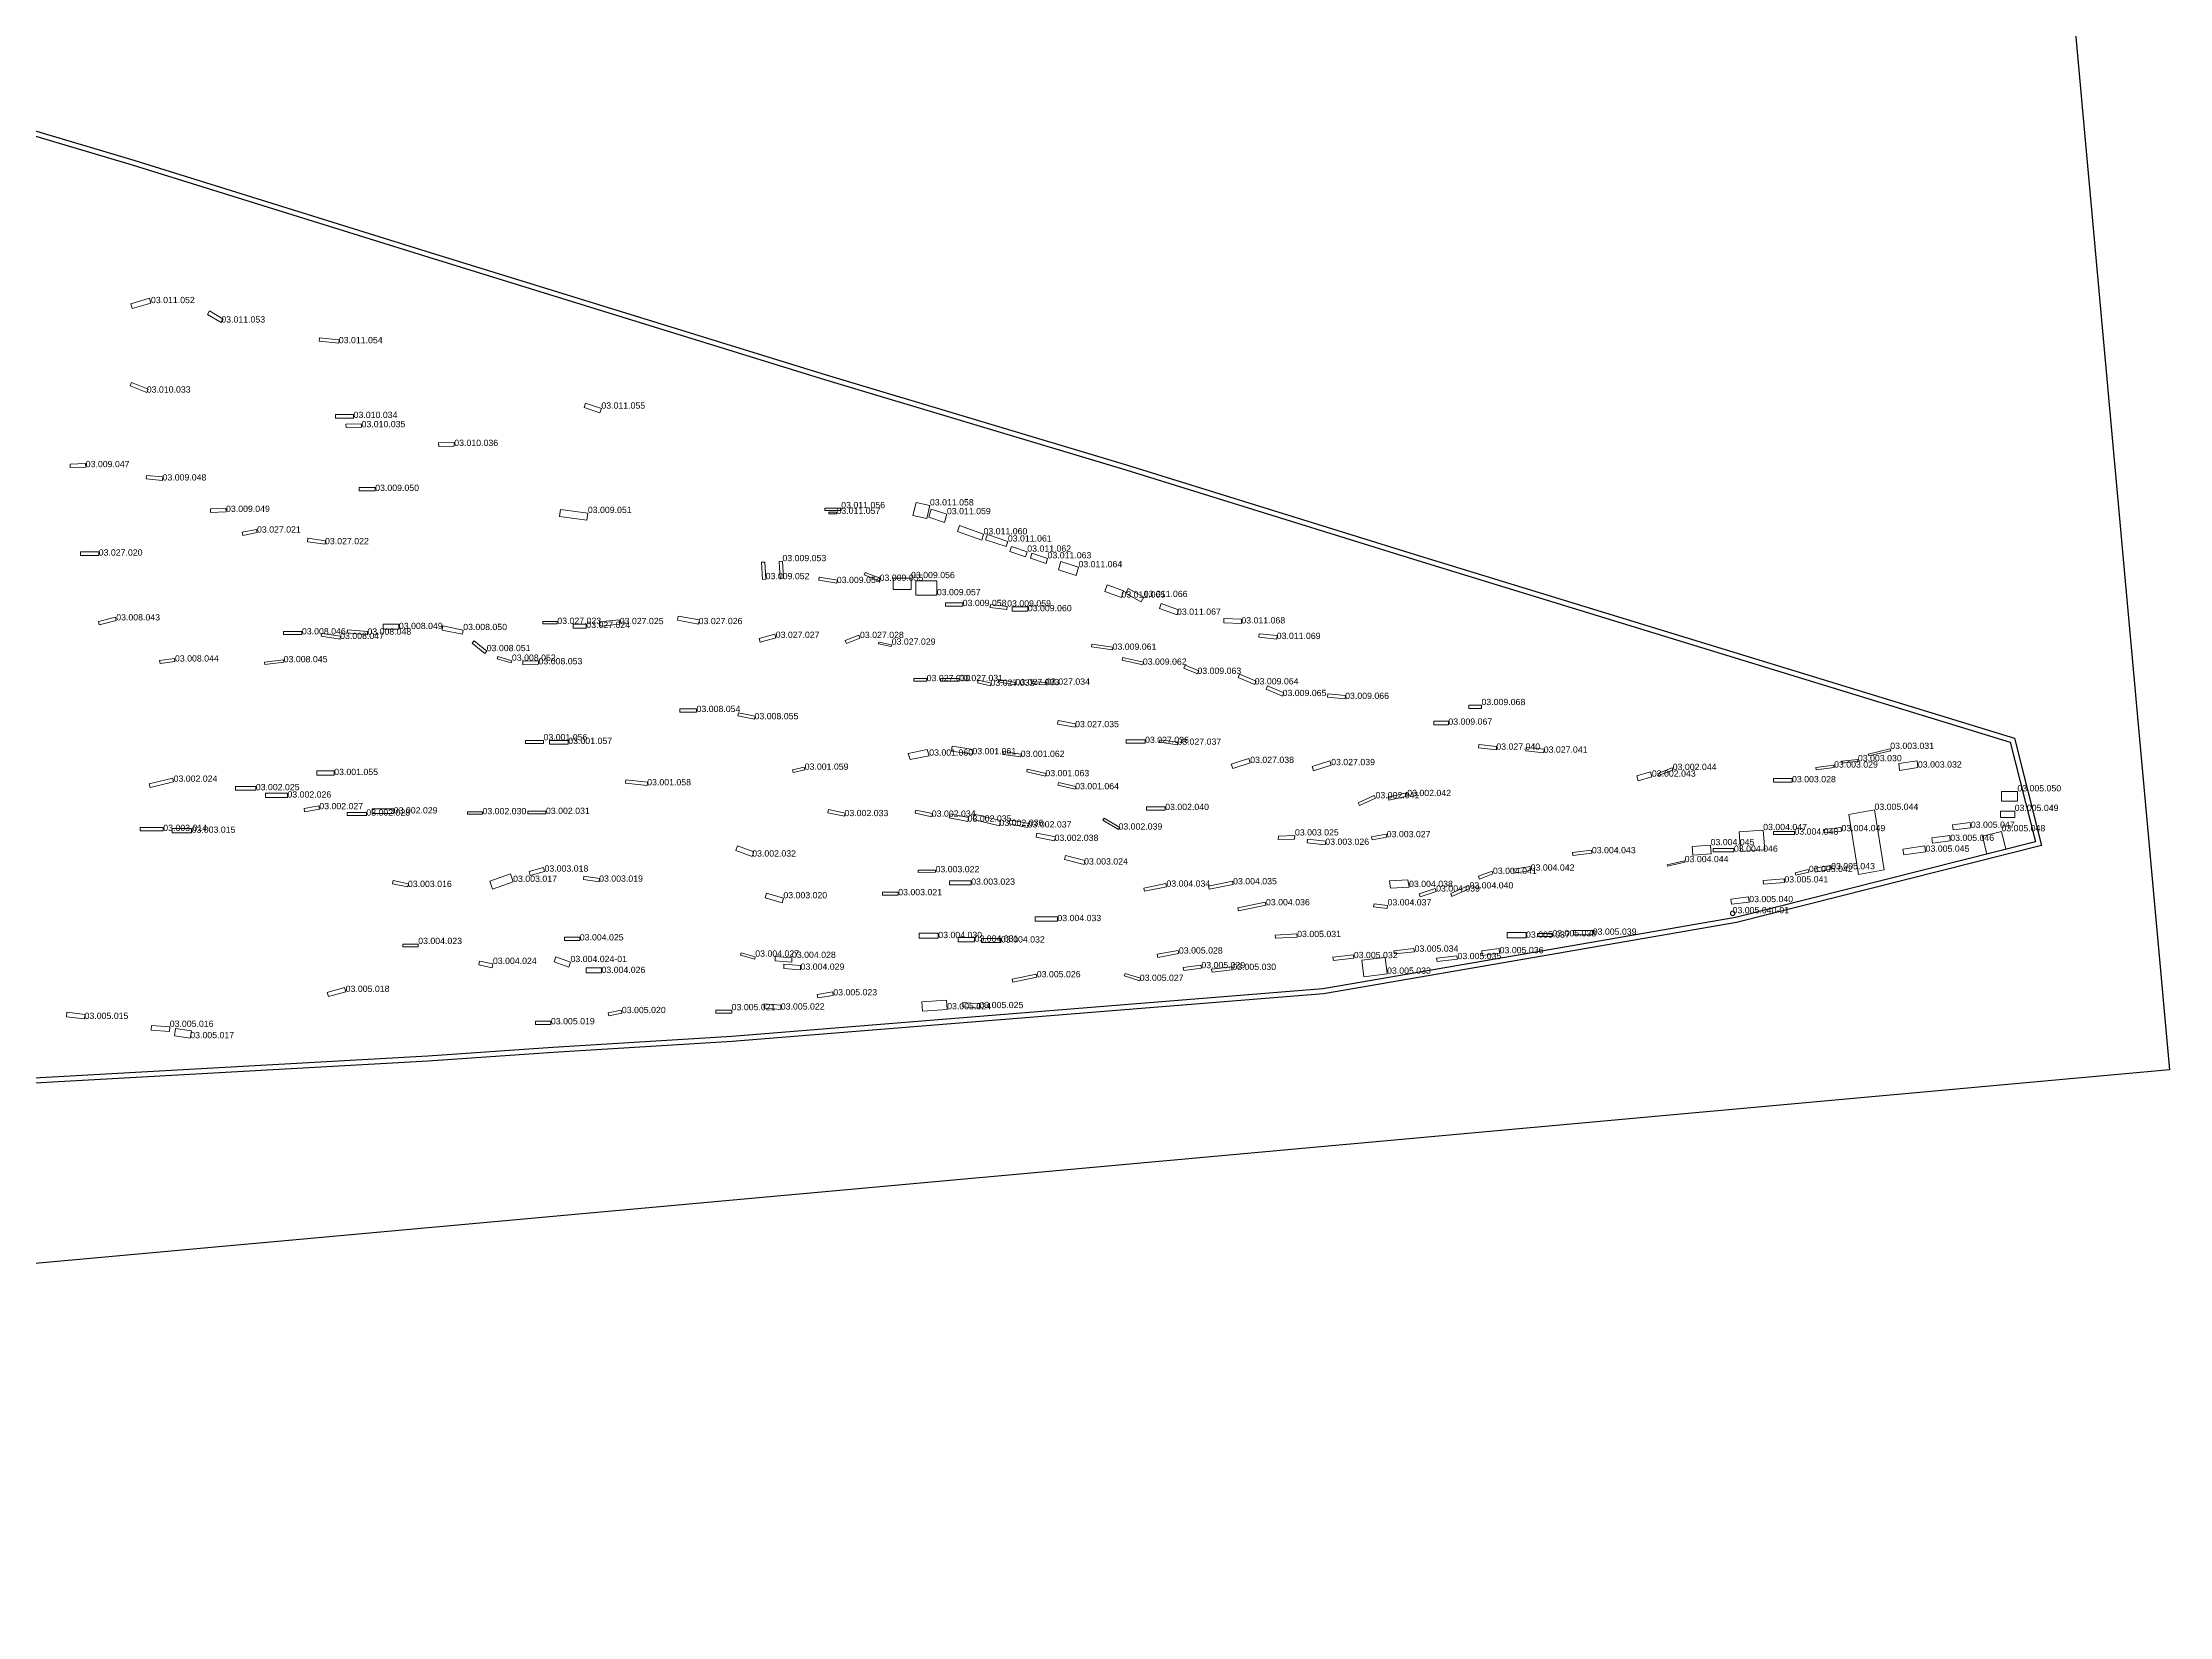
# Model space of a CAD drawing. Header units: millimetres. Extents: x -79 to 120, y 116 to 211.
# Drawn here: x 52.1 to 120, y 117.4 to 167.6 of the extents above; entities that cross this region are included whole.
import ezdxf

# ---------------------------------------------------------------- set-up
doc = ezdxf.new("R2010")
doc.units = ezdxf.units.MM
for name, color, linetype, lineweight in [('Neue Steine', 10, 'Continuous', 5), ('Neue Steine Fragmente', 10, 'Continuous', 5), ('Zeichnung Grabsteine', 250, 'Continuous', 5)]:
    doc.layers.add(name, color=color, linetype=linetype, lineweight=lineweight)
for name, color, linetype in [('Rahmen', 3, 'Continuous'), ('Zeichnung Flaeche', 1, 'Continuous'), ('Zeichnung Grabsteine Text', 250, 'Continuous'), ('Zeichnung Grabsteine Text ausgeblendet', 7, 'Continuous'), ('Zeichnung Lageplan', 250, 'Continuous')]:
    doc.layers.add(name, color=color, linetype=linetype)
doc.styles.add('Grabsteine', font='arial.ttf', dxfattribs={"height": 0.1})

msp = doc.modelspace()

# ---------------------------------------------------------------- linework, layer by layer
at = {"layer": 'Neue Steine'}
for points in [[(61.825, 155.47), (61.825, 155.47), (62.321, 155.483), (62.324, 155.371), (62.324, 155.371), (61.828, 155.357), (61.828, 155.357), (61.828, 155.357)], [(64.783, 154.87), (64.783, 154.87), (65.28, 154.883), (65.283, 154.771), (65.283, 154.771), (64.786, 154.756), (64.786, 154.756), (64.786, 154.756)], [(53.022, 154.195), (53.022, 154.195), (53.518, 154.208), (53.521, 154.096), (53.521, 154.096), (53.025, 154.082), (53.025, 154.082), (53.025, 154.082)], [(57.499, 152.768), (57.499, 152.768), (57.995, 152.78), (57.999, 152.669), (57.999, 152.669), (57.502, 152.654), (57.502, 152.654), (57.502, 152.654)], [(77.24, 152.657), (77.481, 152.657), (77.481, 152.604), (77.24, 152.604)], [(75.22, 150.521), (75.191, 151.066), (75.09, 151.061), (75.119, 150.516)], [(75.785, 150.552), (75.755, 151.096), (75.654, 151.091), (75.684, 150.546)], [(90.97, 148.779), (91.54, 148.722), (91.53, 148.613), (90.961, 148.671)], [(67.472, 147.905), (67.472, 147.905), (67.969, 147.918), (67.972, 147.806), (67.972, 147.806), (67.475, 147.791), (67.475, 147.791), (67.475, 147.791)], [(79.946, 147.356), (80.359, 147.356), (80.359, 147.268), (79.946, 147.268)], [(91.232, 147.116), (91.758, 146.891), (91.716, 146.791), (91.19, 147.015)], [(93.155, 146.867), (93.724, 146.809), (93.714, 146.701), (93.145, 146.758)], [(74.886, 146.151), (74.352, 146.261), (74.332, 146.162), (74.866, 146.052)], [(97.978, 145.245), (98.548, 145.188), (98.538, 145.08), (97.969, 145.137)], [(99.492, 145.15), (100.061, 145.093), (100.051, 144.984), (99.482, 145.041)], [(115.166, 143.75), (114.656, 143.75), (114.656, 143.442), (115.166, 143.442)], [(77.756, 143.059), (77.222, 143.169), (77.201, 143.07), (77.736, 142.96)], [(115.08, 143.124), (114.627, 143.124), (114.627, 142.912), (115.08, 142.912)], [(84.465, 142.298), (83.875, 142.414), (83.85, 142.285), (84.44, 142.169)], [(113.005, 142.338), (112.441, 142.27), (112.461, 142.103), (113.025, 142.171)], [(114.196, 141.752), (114.802, 141.905), (114.658, 142.475), (114.052, 142.321)], [(106.588, 140.383), (106.024, 140.315), (106.045, 140.148), (106.609, 140.216)], [(68.524, 138.466), (68.992, 138.303), (68.937, 138.145), (68.469, 138.307)], [(75.798, 138.242), (76.333, 138.196), (76.333, 138.058), (75.798, 138.104)], [(94.248, 138.361), (94.985, 138.454), (95.051, 137.931), (94.314, 137.838)], [(75.167, 136.972), (75.703, 136.926), (75.703, 136.788), (75.167, 136.834)], [(81.51, 137.018), (82.045, 136.972), (82.045, 136.834), (81.51, 136.88)], [(55.622, 136.284), (56.202, 136.236), (56.19, 136.088), (55.61, 136.136)], [(67.876, 136.42), (68.367, 136.42), (68.367, 136.317), (67.876, 136.317)]]:
    msp.add_lwpolyline(points, close=True, dxfattribs=at)
at = {"layer": 'Neue Steine Fragmente'}
msp.add_circle((106.078, 139.861), 0.0724, dxfattribs=at)
at = {"layer": 'Rahmen'}
msp.add_lwpolyline([(-79.173, 193.77), (113.094, 211.211), (120.019, 134.864), (-72.248, 117.423)], close=True, dxfattribs=at)
at = {"layer": 'Zeichnung Flaeche'}
msp.add_lwpolyline([(45.578, 166.708), (55.054, 163.893), (64.515, 160.949), (77.149, 157.046), (86.762, 154.164), (96.081, 151.271), (115.073, 145.445), (115.933, 142.026), (106.203, 139.566), (99.694, 138.436), (93.896, 137.436), (93.017, 137.293), (81.537, 136.363), (74.154, 135.765), (68.437, 135.416), (64.447, 135.144), (47.128, 134.176)], dxfattribs=at)
at = {"layer": 'Zeichnung Grabsteine'}
for points in [[(55.559, 159.484), (54.957, 159.31), (55.001, 159.156), (55.603, 159.33)], [(57.467, 159.08), (57.912, 158.819), (57.848, 158.711), (57.404, 158.972)], [(61.609, 158.156), (60.982, 158.221), (60.971, 158.116), (61.598, 158.051)], [(54.983, 156.801), (55.515, 156.585), (55.47, 156.475), (54.939, 156.691)], [(69.471, 156.142), (69.977, 155.963), (69.929, 155.826), (69.423, 156.005)], [(62.07, 155.777), (61.487, 155.777), (61.487, 155.663), (62.07, 155.663)], [(55.983, 153.783), (55.459, 153.831), (55.449, 153.719), (55.973, 153.671)], [(62.249, 153.451), (62.759, 153.451), (62.759, 153.337), (62.249, 153.337)], [(68.673, 152.746), (69.545, 152.633), (69.516, 152.409), (68.644, 152.522)], [(77.111, 152.788), (77.632, 152.788), (77.632, 152.712), (77.111, 152.712)], [(80.018, 152.972), (80.462, 152.875), (80.358, 152.455), (79.914, 152.552)], [(80.503, 152.759), (81.005, 152.595), (80.929, 152.333), (80.427, 152.497)], [(58.968, 152.106), (58.513, 152.017), (58.533, 151.92), (58.987, 152.009)], [(81.401, 152.233), (82.172, 151.953), (82.116, 151.765), (81.345, 152.044)], [(53.359, 151.398), (53.936, 151.398), (53.936, 151.273), (53.359, 151.273)], [(60.612, 151.829), (61.174, 151.75), (61.158, 151.637), (60.596, 151.716)], [(82.294, 151.943), (82.949, 151.723), (82.895, 151.562), (82.24, 151.782)], [(83.067, 151.564), (83.569, 151.399), (83.515, 151.238), (83.014, 151.403)], [(78.89, 150.544), (78.399, 150.738), (78.364, 150.664), (78.856, 150.469)], [(83.715, 151.351), (84.217, 151.186), (84.17, 151.025), (83.669, 151.189)], [(84.636, 151.083), (85.202, 150.902), (85.126, 150.64), (84.56, 150.821)], [(76.932, 150.585), (77.507, 150.493), (77.492, 150.397), (76.917, 150.489)], [(79.858, 150.555), (79.293, 150.555), (79.293, 150.188), (79.858, 150.188)], [(80.683, 150.467), (80.008, 150.467), (80.008, 150.01), (80.683, 150.01)], [(86.117, 150.339), (86.642, 150.149), (86.575, 149.935), (86.041, 150.128)], [(86.79, 150.228), (87.285, 149.951), (87.199, 149.8), (86.71, 150.065)], [(72.425, 149.346), (73.106, 149.22), (73.081, 149.087), (72.401, 149.213)], [(81.508, 149.771), (80.956, 149.771), (80.956, 149.663), (81.508, 149.663)], [(82.926, 149.649), (82.391, 149.715), (82.38, 149.62), (82.914, 149.554)], [(83.587, 149.635), (83.082, 149.635), (83.082, 149.499), (83.587, 149.499)], [(87.846, 149.741), (88.396, 149.542), (88.347, 149.385), (87.791, 149.586)], [(53.926, 149.176), (54.466, 149.315), (54.494, 149.205), (53.955, 149.066)], [(59.829, 148.852), (60.421, 148.852), (60.421, 148.759), (59.829, 148.759)], [(61.052, 148.789), (61.653, 148.701), (61.64, 148.612), (61.039, 148.701)], [(61.872, 148.909), (62.518, 148.855), (62.51, 148.751), (61.864, 148.805)], [(63.008, 149.084), (63.515, 149.084), (63.515, 148.93), (63.008, 148.93)], [(64.92, 149.03), (65.568, 148.897), (65.541, 148.764), (64.893, 148.897)], [(68.113, 149.17), (68.571, 149.17), (68.571, 149.093), (68.113, 149.093)], [(69.075, 149.086), (69.496, 149.086), (69.496, 148.964), (69.075, 148.964)], [(70.549, 149.228), (69.919, 149.164), (69.933, 149.023), (70.564, 149.087)], [(75.508, 148.766), (75.014, 148.625), (75.047, 148.509), (75.541, 148.649)], [(78.192, 148.736), (77.761, 148.562), (77.799, 148.469), (78.23, 148.643)], [(89.845, 149.262), (90.403, 149.247), (90.401, 149.109), (89.842, 149.126)], [(55.879, 147.927), (56.356, 147.989), (56.369, 147.894), (55.892, 147.831)], [(66.318, 148.225), (66.254, 148.148), (65.858, 148.479), (65.921, 148.555)], [(66.67, 148.052), (67.122, 147.918), (67.101, 147.849), (66.649, 147.982)], [(79.243, 148.43), (78.833, 148.517), (78.82, 148.459), (79.23, 148.372)], [(85.63, 148.445), (86.302, 148.352), (86.291, 148.269), (85.619, 148.363)], [(86.611, 148.018), (87.274, 147.873), (87.257, 147.791), (86.594, 147.936)], [(59.229, 147.871), (59.831, 147.943), (59.839, 147.871), (59.238, 147.799)], [(80.8, 147.355), (81.396, 147.355), (81.396, 147.268), (80.8, 147.268)], [(82, 147.296), (82.414, 147.199), (82.395, 147.119), (81.98, 147.215)], [(82.664, 147.323), (83.208, 147.222), (83.193, 147.14), (82.649, 147.242)], [(88.604, 147.781), (89.041, 147.599), (88.999, 147.499), (88.562, 147.681)], [(90.343, 147.488), (90.869, 147.263), (90.828, 147.163), (90.302, 147.388)], [(83.707, 147.259), (84.176, 147.223), (84.171, 147.154), (83.702, 147.19)], [(72.479, 146.387), (73.015, 146.387), (73.015, 146.282), (72.479, 146.282)], [(84.555, 146.01), (85.115, 145.91), (85.095, 145.799), (84.535, 145.899)], [(96.545, 145.989), (97.007, 145.989), (97.007, 145.877), (96.545, 145.877)], [(97.655, 146.503), (98.064, 146.503), (98.064, 146.391), (97.655, 146.391)], [(67.557, 145.379), (68.132, 145.379), (68.132, 145.282), (67.557, 145.282)], [(68.317, 145.379), (68.921, 145.379), (68.921, 145.262), (68.317, 145.262)], [(86.729, 145.396), (87.328, 145.396), (87.328, 145.294), (86.729, 145.294)], [(87.795, 145.4), (88.37, 145.318), (88.359, 145.237), (87.783, 145.318)], [(79.769, 144.964), (80.374, 145.085), (80.44, 144.89), (79.835, 144.77)], [(81.172, 145.189), (81.84, 145.089), (81.817, 144.935), (81.149, 145.035)], [(82.801, 145.019), (83.374, 144.941), (83.361, 144.85), (82.788, 144.927)], [(90.638, 144.795), (90.08, 144.617), (90.124, 144.479), (90.682, 144.657)], [(93.222, 144.725), (92.664, 144.547), (92.708, 144.409), (93.266, 144.587)], [(108.738, 144.512), (109.306, 144.588), (109.316, 144.51), (108.748, 144.434)], [(109.553, 144.712), (110.07, 144.768), (110.076, 144.712), (109.559, 144.656)], [(110.409, 144.942), (111.109, 145.104), (111.123, 145.042), (110.424, 144.88)], [(111.966, 144.73), (111.381, 144.64), (111.406, 144.421), (111.992, 144.511)], [(55.548, 143.987), (56.298, 144.168), (56.325, 144.057), (55.575, 143.877)], [(58.303, 143.908), (58.948, 143.908), (58.948, 143.787), (58.303, 143.787)], [(60.894, 144.408), (61.451, 144.408), (61.451, 144.271), (60.894, 144.271)], [(70.754, 144.122), (71.45, 144.049), (71.439, 143.942), (70.743, 144.015)], [(76.449, 144.519), (76.079, 144.437), (76.097, 144.358), (76.466, 144.44)], [(83.57, 144.46), (84.167, 144.324), (84.147, 144.235), (83.55, 144.371)], [(84.562, 144.033), (85.118, 143.907), (85.097, 143.818), (84.541, 143.944)], [(103.458, 144.37), (103.022, 144.242), (103.066, 144.092), (103.502, 144.22)], [(104.144, 144.501), (103.693, 144.325), (103.717, 144.256), (104.167, 144.432)], [(107.385, 144.159), (107.974, 144.159), (107.974, 144.041), (107.385, 144.041)], [(59.263, 143.698), (59.958, 143.698), (59.958, 143.553), (59.263, 143.553)], [(60.489, 143.204), (60.958, 143.285), (60.976, 143.182), (60.507, 143.101)], [(87.377, 143.262), (87.969, 143.262), (87.969, 143.156), (87.377, 143.156)], [(94.132, 143.385), (94.636, 143.617), (94.682, 143.529), (94.176, 143.295)], [(95.083, 143.569), (95.673, 143.701), (95.694, 143.6), (95.104, 143.468)], [(55.261, 142.595), (55.997, 142.595), (55.997, 142.487), (55.261, 142.487)], [(56.277, 142.571), (56.9, 142.571), (56.9, 142.428), (56.277, 142.428)], [(61.861, 143.082), (62.476, 143.082), (62.476, 142.978), (61.861, 142.978)], [(62.658, 143.192), (63.351, 143.192), (63.351, 143.046), (62.658, 143.046)], [(65.706, 143.099), (66.183, 143.099), (66.183, 143.021), (65.706, 143.021)], [(67.635, 143.119), (68.209, 143.119), (68.209, 143.031), (67.635, 143.031)], [(80.543, 143.04), (80.008, 143.15), (79.988, 143.051), (80.522, 142.941)], [(81.692, 142.915), (81.102, 143.031), (81.077, 142.902), (81.667, 142.787)], [(82.713, 142.821), (81.869, 143.024), (81.838, 142.854), (82.682, 142.651)], [(83.606, 142.727), (83.016, 142.843), (82.991, 142.715), (83.581, 142.599)], [(86.019, 142.892), (86.518, 142.594), (86.48, 142.531), (85.981, 142.828)], [(108.981, 142.539), (109.54, 142.595), (109.552, 142.48), (108.993, 142.424)], [(110.605, 143.161), (109.788, 143.013), (110.1, 141.102), (110.917, 141.25)], [(113.661, 142.755), (113.097, 142.687), (113.117, 142.52), (113.681, 142.588)], [(74.322, 142.018), (74.846, 141.826), (74.79, 141.671), (74.266, 141.863)], [(91.587, 142.326), (92.111, 142.343), (92.098, 142.231), (91.574, 142.214)], [(92.511, 142.224), (93.093, 142.158), (93.08, 142.045), (92.498, 142.112)], [(94.552, 142.3), (95.019, 142.389), (95.04, 142.289), (94.573, 142.2)], [(101.577, 141.871), (100.968, 141.803), (100.978, 141.707), (101.587, 141.775)], [(104.792, 141.996), (105.376, 142.033), (105.394, 141.754), (104.81, 141.717)], [(105.457, 141.933), (106.121, 141.933), (106.121, 141.823), (105.457, 141.823)], [(106.285, 142.46), (107.053, 142.514), (107.103, 141.89), (106.335, 141.835)], [(107.385, 142.475), (108.052, 142.475), (108.052, 142.37), (107.385, 142.37)], [(112.211, 142.008), (111.511, 141.905), (111.538, 141.722), (112.238, 141.824)], [(67.669, 141.19), (68.126, 141.318), (68.162, 141.19), (67.705, 141.062)], [(80.641, 141.239), (80.091, 141.232), (80.091, 141.163), (80.641, 141.17)], [(85.407, 141.545), (84.785, 141.708), (84.76, 141.58), (85.382, 141.417)], [(97.97, 141.04), (98.4, 141.21), (98.43, 141.118), (98, 140.949)], [(99.09, 141.268), (99.613, 141.352), (99.634, 141.222), (99.111, 141.137)], [(103.993, 141.406), (104.538, 141.537), (104.549, 141.492), (104.004, 141.36)], [(108.078, 141.149), (108.492, 141.253), (108.512, 141.176), (108.098, 141.072)], [(108.692, 141.297), (109.2, 141.386), (109.222, 141.266), (108.714, 141.177)], [(63.332, 140.905), (63.826, 140.802), (63.804, 140.7), (63.311, 140.802)], [(66.414, 140.887), (67.075, 141.12), (67.161, 140.863), (66.5, 140.63)], [(69.418, 141.048), (69.921, 140.975), (69.905, 140.868), (69.402, 140.942)], [(79.451, 140.535), (78.944, 140.535), (78.944, 140.435), (79.451, 140.435)], [(81.778, 140.892), (81.084, 140.892), (81.084, 140.771), (81.778, 140.771)], [(87.291, 140.663), (87.988, 140.809), (88.009, 140.709), (87.312, 140.563)], [(89.347, 140.727), (90.116, 140.885), (90.137, 140.784), (89.368, 140.626)], [(95.125, 140.895), (95.713, 140.933), (95.752, 140.699), (95.163, 140.66)], [(96.076, 140.477), (96.587, 140.647), (96.617, 140.555), (96.106, 140.386)], [(97.085, 140.49), (97.652, 140.745), (97.682, 140.653), (97.116, 140.398)], [(107.058, 140.911), (107.722, 140.96), (107.731, 140.844), (107.066, 140.795)], [(75.251, 140.5), (75.785, 140.338), (75.742, 140.195), (75.208, 140.357)], [(90.285, 140.034), (91.165, 140.215), (91.186, 140.115), (90.306, 139.934)], [(94.634, 140.159), (95.066, 140.111), (95.055, 140.014), (94.622, 140.064)], [(80.118, 139.231), (80.729, 139.231), (80.729, 139.069), (80.118, 139.069)], [(84.53, 139.745), (83.822, 139.745), (83.822, 139.61), (84.53, 139.61)], [(91.481, 139.167), (92.175, 139.202), (92.182, 139.101), (91.486, 139.066)], [(99.485, 139.252), (98.882, 139.252), (98.882, 139.081), (99.485, 139.081)], [(99.851, 139.22), (100.325, 139.22), (100.325, 139.123), (99.851, 139.123)], [(101.615, 139.309), (100.998, 139.309), (100.998, 139.176), (101.615, 139.176)], [(63.636, 138.88), (64.131, 138.88), (64.131, 138.785), (63.636, 138.785)], [(68.798, 139.098), (69.289, 139.098), (69.289, 138.994), (68.798, 138.994)], [(74.434, 138.598), (74.889, 138.476), (74.869, 138.4), (74.413, 138.522)], [(75.524, 138.483), (76.059, 138.437), (76.059, 138.299), (75.524, 138.345)], [(81.886, 139.085), (81.361, 139.085), (81.361, 138.955), (81.886, 138.955)], [(82.729, 139.058), (82.113, 139.058), (82.113, 138.928), (82.729, 138.928)], [(87.712, 138.553), (88.387, 138.676), (88.408, 138.576), (87.733, 138.453)], [(93.323, 138.457), (93.968, 138.53), (93.989, 138.429), (93.344, 138.357)], [(95.263, 138.662), (95.908, 138.735), (95.929, 138.635), (95.284, 138.562)], [(96.633, 138.425), (97.278, 138.498), (97.299, 138.397), (96.654, 138.325)], [(98.625, 138.738), (98.071, 138.666), (98.09, 138.514), (98.644, 138.586)], [(66.085, 138.331), (66.515, 138.244), (66.491, 138.125), (66.061, 138.212)], [(69.487, 138.124), (69.982, 138.124), (69.982, 137.956), (69.487, 137.956)], [(83.083, 137.76), (83.851, 137.918), (83.872, 137.818), (83.104, 137.66)], [(86.688, 137.944), (87.183, 137.79), (87.159, 137.704), (86.657, 137.86)], [(88.543, 138.133), (89.104, 138.21), (89.125, 138.109), (88.564, 138.032)], [(89.446, 138.081), (90.091, 138.154), (90.112, 138.053), (89.467, 137.981)], [(61.229, 137.338), (61.78, 137.489), (61.817, 137.352), (61.267, 137.201)], [(77.361, 137.35), (76.866, 137.266), (76.884, 137.158), (77.379, 137.241)], [(52.923, 136.702), (53.501, 136.635), (53.484, 136.488), (52.906, 136.555)], [(70.611, 136.771), (70.193, 136.684), (70.213, 136.588), (70.631, 136.675)], [(73.634, 136.768), (74.135, 136.768), (74.135, 136.671), (73.634, 136.671)], [(80.206, 137.031), (80.988, 137.093), (81.012, 136.795), (80.23, 136.733)], [(56.39, 136.189), (56.894, 136.112), (56.858, 135.874), (56.354, 135.952)]]:
    msp.add_lwpolyline(points, close=True, dxfattribs=at)
at = {"layer": 'Zeichnung Lageplan'}
for points in [[(45.531, 166.555), (55.008, 163.74), (64.468, 160.796), (77.102, 156.893), (86.715, 154.011), (96.033, 151.118), (114.94, 145.319), (115.739, 142.142), (106.169, 139.722), (99.666, 138.594), (93.87, 137.594), (92.997, 137.451), (81.524, 136.522), (74.142, 135.924), (68.427, 135.575), (64.437, 135.303), (47.107, 134.336)], [(45.578, 166.708), (55.054, 163.893), (64.515, 160.949), (77.149, 157.046), (86.762, 154.164), (96.081, 151.271), (115.073, 145.445), (115.933, 142.026), (106.203, 139.566), (99.694, 138.436), (93.896, 137.436), (93.017, 137.293), (81.537, 136.363), (74.154, 135.765), (68.437, 135.416), (64.447, 135.144), (47.128, 134.176)]]:
    msp.add_lwpolyline(points, dxfattribs=at)

# ---------------------------------------------------------------- texts
at = {"layer": 'Zeichnung Grabsteine Text', "style": 'Grabsteine'}
for s, p in [('03.011.052', (55.603, 159.33)), ('03.011.053', (57.848, 158.711)), ('03.011.054', (61.598, 158.051)), ('03.010.033', (55.47, 156.475)), ('03.011.055', (69.977, 155.963)), ('03.010.034', (62.07, 155.663)), ('03.010.035', (62.324, 155.371)), ('03.010.036', (65.283, 154.771)), ('03.009.047', (53.521, 154.096)), ('03.009.048', (55.973, 153.671)), ('03.009.050', (62.759, 153.337)), ('03.009.049', (57.999, 152.669)), ('03.009.051', (69.545, 152.633)), ('03.011.057', (77.481, 152.604)), ('03.011.056', (77.632, 152.788)), ('03.011.058', (80.462, 152.875)), ('03.011.059', (81.005, 152.595)), ('03.027.021', (58.987, 152.009)), ('03.011.060', (82.172, 151.953)), ('03.027.020', (53.936, 151.273)), ('03.027.022', (61.158, 151.637)), ('03.011.061', (82.949, 151.723)), ('03.011.062', (83.569, 151.399)), ('03.011.063', (84.217, 151.186)), ('03.009.052', (75.22, 150.521)), ('03.009.053', (75.755, 151.096)), ('03.009.056', (79.858, 150.555)), ('03.011.064', (85.202, 150.902)), ('03.009.054', (77.492, 150.397)), ('03.009.055', (78.856, 150.469)), ('03.009.057', (80.683, 150.01)), ('03.011.065', (86.575, 149.935)), ('03.011.066', (87.285, 149.951)), ('03.008.043', (54.494, 149.205)), ('03.009.058', (81.508, 149.663)), ('03.009.059', (82.926, 149.649)), ('03.009.060', (83.587, 149.499)), ('03.011.067', (88.347, 149.385)), ('03.008.046', (60.421, 148.759)), ('03.008.047', (61.64, 148.612)), ('03.008.048', (62.51, 148.751)), ('03.008.049', (63.515, 148.93)), ('03.008.050', (65.568, 148.897)), ('03.027.023', (68.571, 149.093)), ('03.027.024', (69.496, 148.964)), ('03.027.025', (70.564, 149.087)), ('03.027.026', (73.081, 149.087)), ('03.027.027', (75.541, 148.649)), ('03.027.028', (78.23, 148.643)), ('03.011.068', (90.401, 149.109)), ('03.011.069', (91.53, 148.613)), ('03.008.044', (56.369, 147.894)), ('03.008.045', (59.839, 147.871)), ('03.008.051', (66.318, 148.225)), ('03.008.052', (67.122, 147.918)), ('03.008.053', (67.972, 147.806)), ('03.027.029', (79.243, 148.43)), ('03.009.061', (86.291, 148.269)), ('03.009.062', (87.257, 147.791)), ('03.027.030', (80.359, 147.268)), ('03.027.031', (81.396, 147.268)), ('03.027.032', (82.395, 147.119)), ('03.027.033', (83.193, 147.14)), ('03.027.034', (84.171, 147.154)), ('03.009.063', (88.999, 147.499)), ('03.009.064', (90.828, 147.163)), ('03.009.065', (91.716, 146.791)), ('03.009.066', (93.714, 146.701)), ('03.009.068', (98.064, 146.503)), ('03.008.054', (73.015, 146.282)), ('03.008.055', (74.866, 146.052)), ('03.027.035', (85.095, 145.799)), ('03.009.067', (97.007, 145.877)), ('03.001.056', (68.132, 145.379)), ('03.001.057', (68.921, 145.262)), ('03.027.036', (87.328, 145.294)), ('03.027.037', (88.359, 145.237)), ('03.027.040', (98.538, 145.08)), ('03.003.031', (111.109, 145.104)), ('03.001.059', (76.466, 144.44)), ('03.001.060', (80.44, 144.89)), ('03.001.061', (81.817, 144.935)), ('03.001.062', (83.361, 144.85)), ('03.027.038', (90.682, 144.657)), ('03.027.039', (93.266, 144.587)), ('03.027.041', (100.051, 144.984)), ('03.002.044', (104.167, 144.432)), ('03.003.029', (109.316, 144.51)), ('03.003.030', (110.076, 144.712)), ('03.003.032', (111.992, 144.511)), ('03.002.024', (56.325, 144.057)), ('03.002.025', (58.948, 143.787)), ('03.001.055', (61.451, 144.271)), ('03.001.058', (71.439, 143.942)), ('03.001.063', (84.147, 144.235)), ('03.001.064', (85.097, 143.818)), ('03.002.043', (103.502, 144.22)), ('03.003.028', (107.974, 144.041)), ('03.005.050', (115.166, 143.75)), ('03.002.026', (59.958, 143.553)), ('03.002.027', (60.976, 143.182)), ('03.002.029', (63.351, 143.046)), ('03.002.030', (66.183, 143.021)), ('03.002.031', (68.209, 143.031)), ('03.002.040', (87.969, 143.156)), ('03.002.041', (94.682, 143.529)), ('03.002.042', (95.694, 143.6)), ('03.005.044', (110.605, 143.161)), ('03.005.049', (115.08, 143.124)), ('03.003.014', (55.997, 142.487)), ('03.003.015', (56.9, 142.428)), ('03.002.028', (62.476, 142.978)), ('03.002.033', (77.736, 142.96)), ('03.002.034', (80.522, 142.941)), ('03.002.035', (81.667, 142.787)), ('03.002.036', (82.682, 142.651)), ('03.002.037', (83.581, 142.599)), ('03.002.039', (86.48, 142.531)), ('03.003.025', (92.111, 142.343)), ('03.004.047', (107.053, 142.514)), ('03.004.048', (108.052, 142.37)), ('03.004.049', (109.552, 142.48)), ('03.005.047', (113.681, 142.588)), ('03.005.048', (114.658, 142.475)), ('03.002.032', (74.79, 141.671)), ('03.002.038', (84.44, 142.169)), ('03.003.026', (93.08, 142.045)), ('03.003.027', (95.04, 142.289)), ('03.004.043', (101.587, 141.775)), ('03.004.045', (105.376, 142.033)), ('03.004.046', (106.121, 141.823)), ('03.005.045', (112.238, 141.824)), ('03.005.046', (113.025, 142.171)), ('03.003.018', (68.162, 141.19)), ('03.003.022', (80.641, 141.17)), ('03.003.024', (85.382, 141.417)), ('03.004.041', (98.43, 141.118)), ('03.004.042', (99.634, 141.222)), ('03.004.044', (104.549, 141.492)), ('03.005.042', (108.512, 141.176)), ('03.005.043', (109.222, 141.266)), ('03.003.016', (63.804, 140.7)), ('03.003.017', (67.161, 140.863)), ('03.003.019', (69.905, 140.868)), ('03.003.020', (75.785, 140.338)), ('03.003.021', (79.451, 140.435)), ('03.003.023', (81.778, 140.771)), ('03.004.034', (88.009, 140.709)), ('03.004.035', (90.137, 140.784)), ('03.004.038', (95.752, 140.699)), ('03.004.039', (96.617, 140.555)), ('03.004.040', (97.682, 140.653)), ('03.005.041', (107.731, 140.844)), ('03.004.036', (91.186, 140.115)), ('03.004.037', (95.066, 140.111)), ('03.005.040', (106.609, 140.216)), ('03.004.025', (69.289, 138.994)), ('03.004.030', (80.729, 139.069)), ('03.004.031', (81.886, 138.955)), ('03.004.033', (84.53, 139.61)), ('03.005.031', (92.182, 139.101)), ('03.005.037', (99.485, 139.081)), ('03.005.038', (100.325, 139.123)), ('03.005.039', (101.615, 139.176)), ('03.004.023', (64.131, 138.88)), ('03.004.024-01', (68.992, 138.303)), ('03.004.027', (74.889, 138.476)), ('03.004.028', (76.059, 138.437)), ('03.004.032', (82.729, 138.928)), ('03.005.028', (88.408, 138.576)), ('03.005.032', (93.989, 138.429)), ('03.005.034', (95.929, 138.635)), ('03.005.035', (97.299, 138.397)), ('03.005.036', (98.644, 138.586)), ('03.004.024', (66.515, 138.244)), ('03.004.026', (69.982, 137.956)), ('03.004.029', (76.333, 138.058)), ('03.005.026', (83.872, 137.818)), ('03.005.027', (87.159, 137.704)), ('03.005.029', (89.125, 138.109)), ('03.005.030', (90.112, 138.053)), ('03.005.033', (95.051, 137.931)), ('03.005.018', (61.817, 137.352)), ('03.005.023', (77.379, 137.241)), ('03.005.015', (53.484, 136.488)), ('03.005.016', (56.202, 136.236)), ('03.005.019', (68.367, 136.317)), ('03.005.020', (70.631, 136.675)), ('03.005.021', (74.135, 136.768)), ('03.005.022', (75.703, 136.788)), ('03.005.024', (81.012, 136.795)), ('03.005.025', (82.045, 136.834)), ('03.005.017', (56.858, 135.874))]:
    msp.add_text(s, height=0.2, dxfattribs=at).set_placement(p)
at = {"layer": 'Zeichnung Grabsteine Text ausgeblendet', "style": 'Grabsteine'}
msp.add_text('03.005.040-01', height=0.2, dxfattribs=at).set_placement((106.078, 139.861))

doc.saveas('drawing.dxf')
